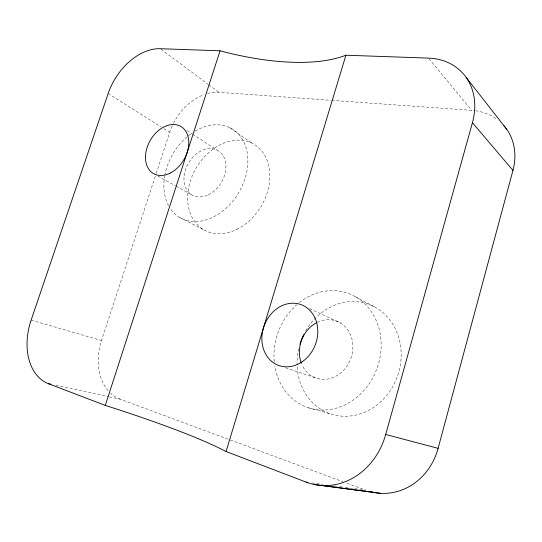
<?xml version="1.0" encoding="UTF-8"?>
<svg xmlns="http://www.w3.org/2000/svg" width="542" height="542" viewBox="0 0 542 542"><rect width="100%" height="100%" fill="white"/><g stroke="black" fill="none" stroke-linecap="round" stroke-linejoin="round"><path stroke-width="0.41" stroke-dasharray="2.71 2.03" d="M108.149 390.687A49.83 36.964 -72.1 0 1 101.496 340.512L156.008 174.124M156.272 173.325L169.7 132.329A47.743 34.749 -57.7 0 1 173.088 124.05M207.633 93.481A47.743 34.749 -57.7 0 1 218.873 92.316L330.972 100.311M331.819 100.372L471.736 110.344A59.816 50.684 -40.2 0 1 474.867 110.663M311.996 482.922L322.761 484.379M334.353 485.95L339.319 486.621M340.152 486.736L344.292 487.299M345.118 487.407L349.258 487.969M350.091 488.085L365.823 490.219L346.013 482.875M55.914 385.321L108.637 396.697M109.464 396.879L120.175 399.19L229.53 439.711M308.581 407.848L331.182 414.088M31.131 320.112L101.496 340.512M285.546 367.747L317.158 378.404M230.316 440.002L342.842 481.702M309.584 308.649L340.417 322.951M179.734 217.498L203.555 229.672M355.193 296.623L375.66 307.524M157.979 176.075L175.439 185.777M176.17 186.177L192.18 195.066M108.156 93.529L161.116 126.916M163.975 128.718L169.7 132.329M186.997 130.534L191.902 133.725M192.6 134.179L217.118 150.114M229.618 127.594L251.691 143.047M160.988 49.207L208.101 84.295M208.772 84.796L218.873 92.316M429.04 58.76L471.736 110.344M305.769 330.837A58.014 51.327 -71.1 0 1 389.854 319.929A58.014 51.327 -71.1 0 1 367.523 410.897A58.014 51.327 -71.1 0 1 297.118 366.067M297.084 365.213A58.014 51.327 -71.1 0 1 298.046 352.036M298.195 351.236A58.014 51.327 -71.1 0 1 298.696 348.845M120.175 399.19A49.83 36.964 -72.1 0 1 110.493 393.133M173.426 123.38A47.743 34.749 -57.7 0 1 204.063 94.613M475.646 110.764A59.816 50.684 -40.2 0 1 497.339 119.613M195.079 131.137A51.456 38.197 -59.5 0 1 245.187 145.127A51.456 38.197 -59.5 0 1 224.51 209.618A51.456 38.197 -59.5 0 1 170.269 208.507M168.609 205.757A51.456 38.197 -59.5 0 1 164.666 176.184M164.809 175.371A51.456 38.197 -59.5 0 1 187.098 136.848M188.372 135.791A51.456 38.197 -59.5 0 1 192.335 132.871M299.292 302.605A60.569 52.635 -70.3 0 1 376.311 320.783A60.569 52.635 -70.3 0 1 343.479 405.558A60.569 52.635 -70.3 0 1 274.78 365.891M274.259 361.812A60.569 52.635 -70.3 0 1 296.772 304.699M317.422 322.287A30.264 26.287 -70.3 0 1 351.094 336.284A30.264 26.287 -70.3 0 1 336.758 375.735A30.264 26.287 -70.3 0 1 301.989 364.752M236.63 229.483A49.593 37.723 -59.4 0 0 259.781 148.772A49.593 37.723 -59.4 0 0 189.856 182.627A49.593 37.723 -59.4 0 0 236.63 229.483M208.413 194.781A25.718 19.078 -59.5 0 0 221.136 153.101A25.718 19.078 -59.5 0 0 185.289 170.364A25.718 19.078 -59.5 0 0 208.413 194.781"/><path stroke-width="0.81" d="M371.338 491.919A61.68 55.901 -84.9 0 0 438.105 448.336L512.956 170.398A59.816 50.684 -40.2 0 0 503.545 125.297M306.196 482.136A69.254 60.338 -79.7 0 0 385.714 434.481L472.428 122.702A66.89 54.078 -43.7 0 0 428.512 58.109L345.904 55.216A183.433 74.166 21.3 0 1 220.052 50.799L160.317 48.705A52.296 35.487 -58.3 0 0 108.156 93.529L31.131 320.112A54.789 37.994 -71 0 0 48.502 383.716L105.284 405.402A197.18 19.864 16.2 0 1 226.061 451.527L306.196 482.136L307.849 482.36M226.061 451.527L345.904 55.216M105.284 405.402L220.052 50.799M313.865 484.412L372.95 492.285M321.826 485.51L380.315 493.295M48.502 383.716L50.975 384.251M385.714 434.481L438.105 448.336M472.428 122.702L512.956 170.398M466.242 77.526L506.709 129.267M299.956 344.17A58.014 51.327 -71.1 0 1 303.872 334.373M301.366 363.262A30.264 26.287 -70.3 0 1 316.697 322.646M302.524 361.548A32.405 27.29 -69.3 0 0 305.071 306.555A32.405 27.29 -69.3 0 0 261.888 336.968A32.405 27.29 -69.3 0 0 302.524 361.548M170.323 173.034A27.249 19.39 -59.8 0 0 184.07 129.03A27.249 19.39 -59.8 0 0 146.97 147.898A27.249 19.39 -59.8 0 0 170.323 173.034"/></g></svg>
